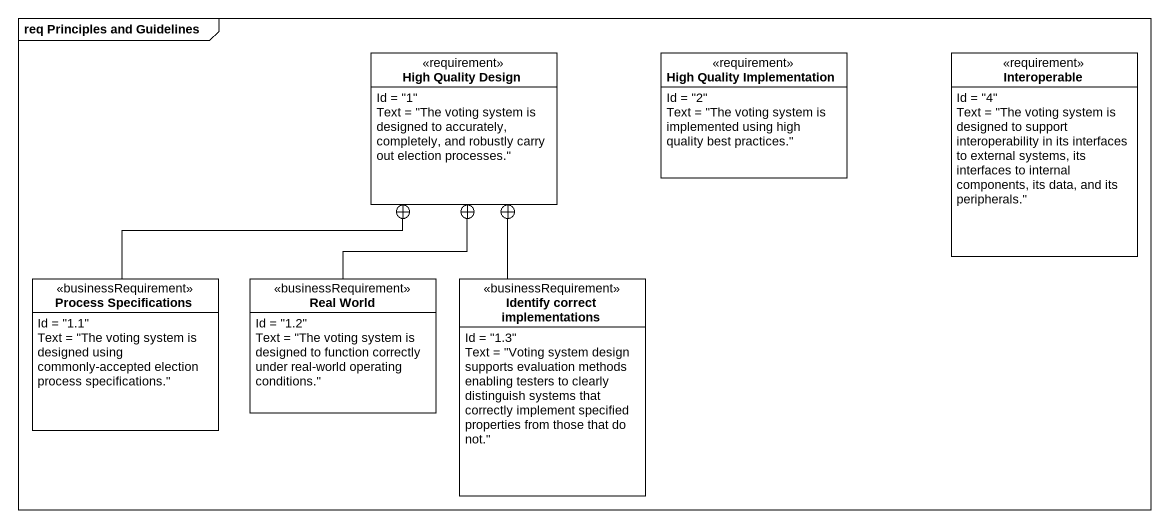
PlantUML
@startuml
mainframe req Principles and Guidelines
hide circle
hide empty members
class "High Quality Design" as High_Quality_Design <<requirement>> {
  Id = "1"
  Text = "The voting system is designed to accurately, completely, and robustly carry out election processes."
}
class "High Quality Implementation" as High_Quality_Implementation <<requirement>> {
  Id = "2"
  Text = "The voting system is implemented using high quality best practices."
}
class Interoperable <<requirement>> {
  Id = "4"
  Text = "The voting system is designed to support interoperability in its interfaces to external systems, its interfaces to internal components, its data, and its peripherals."
}
class "Process Specifications" as Process_Specifications <<businessRequirement>> {
  Id = "1.1"
  Text = "The voting system is designed using commonly-accepted election process specifications."
}
class "Real World" as Real_World <<businessRequirement>> {
  Id = "1.2"
  Text = "The voting system is designed to function correctly under real-world operating conditions."
}
class "Identify correct implementations" as Identify_correct <<businessRequirement>> {
  Id = "1.3"
  Text = "Voting system design supports evaluation methods enabling testers to clearly distinguish systems that correctly implement specified properties from those that do not."
}
Process_Specifications -up-+ High_Quality_Design
Real_World -up-+ High_Quality_Design
Identify_correct -up-+ High_Quality_Design
@enduml
